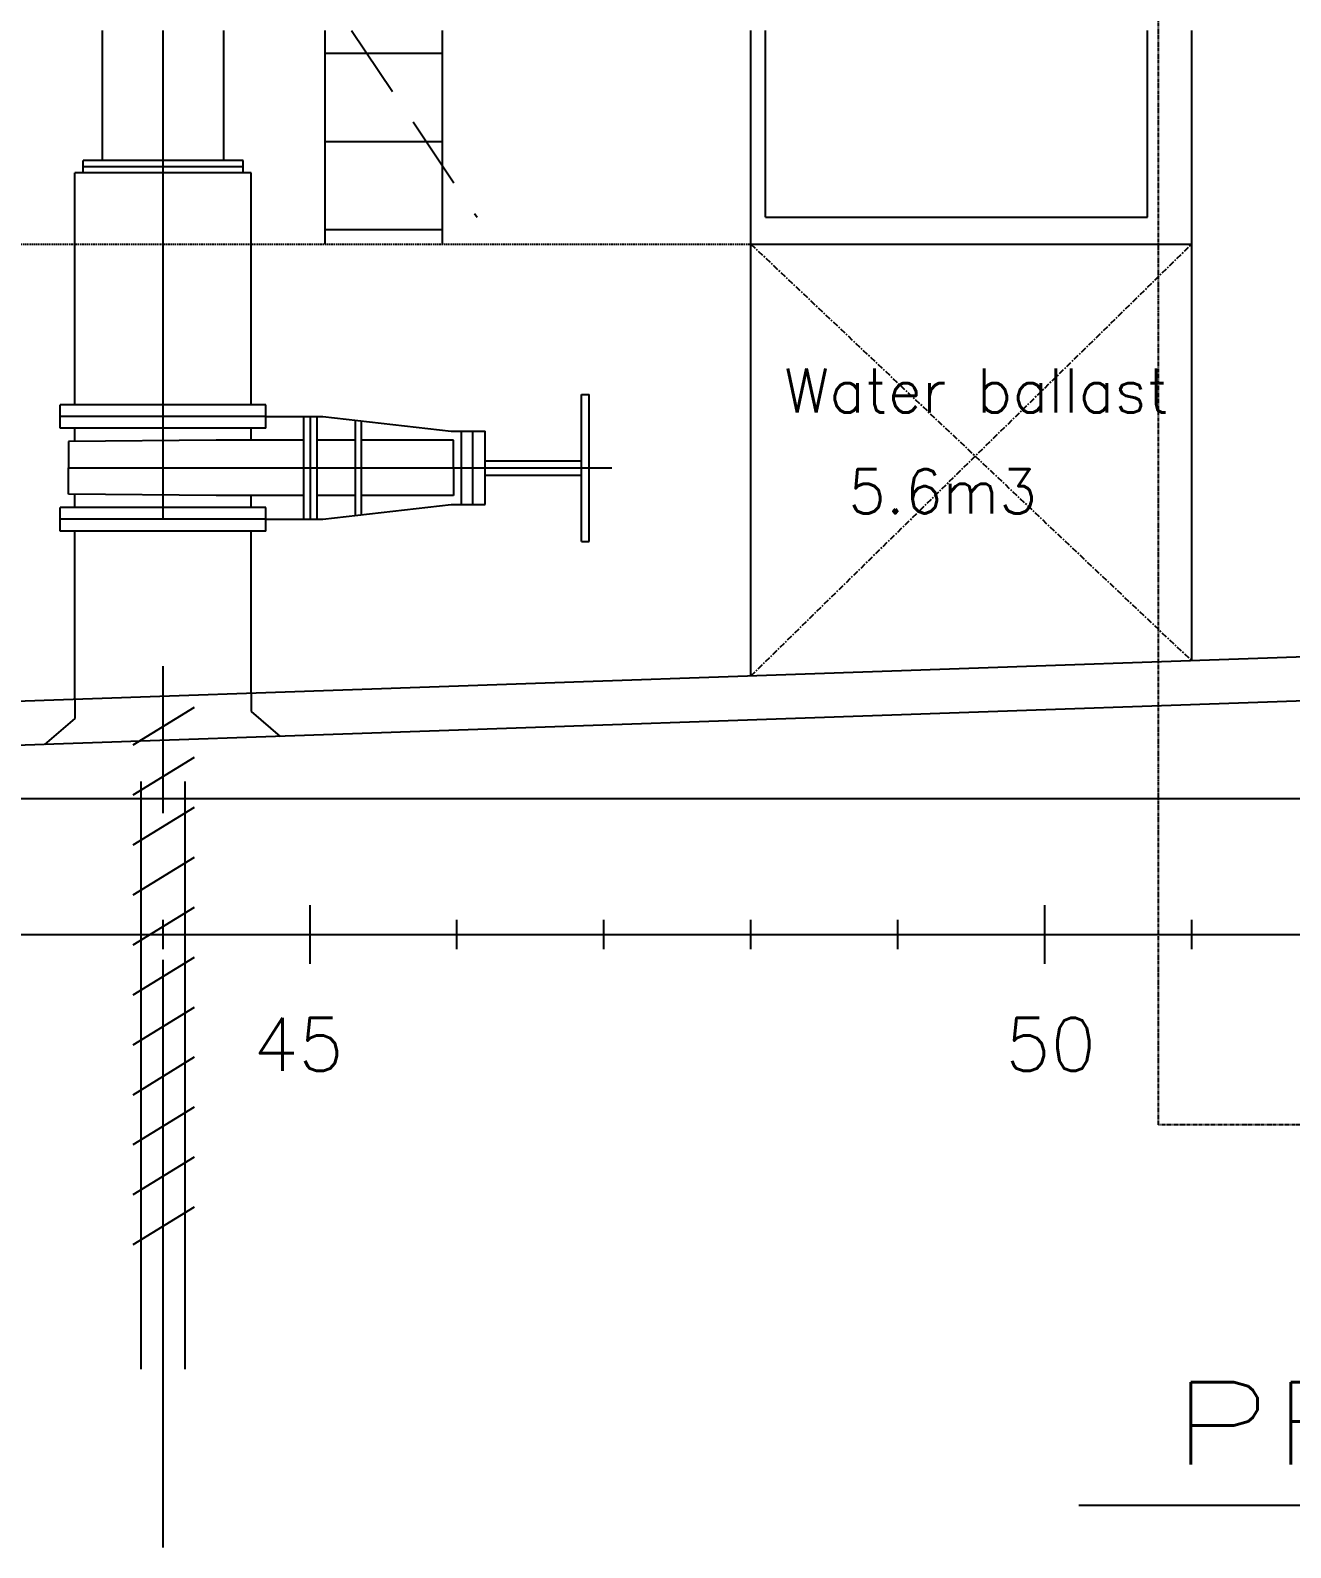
# Model space of a CAD drawing. Extents: x -79364 to 3230, y 28528 to 72157.
# Drawn here: x -46222 to -41934, y 46169 to 51332 of the extents above; entities that cross this region are included whole.
import ezdxf
from ezdxf.enums import TextEntityAlignment as Align

# ---------------------------------------------------------------- set-up
doc = ezdxf.new("R2010")
doc.units = 0
doc.header["$LTSCALE"] = 500
for name, pattern in [('CENTER', [7, 4, -1, 1, -1]), ('DASHED', [0.75, 0.5, -0.25]), ('PHANTOM', [2.1, 1.25, -0.2, 0.125, -0.2, 0.125, -0.2])]:
    doc.linetypes.add(name, pattern=pattern)
doc.layers.get('0').update_dxf_attribs({"linetype": 'CONTINUOUS'})
for name, color, linetype in [('S0CE1', 1, 'CENTER'), ('S0CO1', 1, 'CONTINUOUS'), ('S0CO3', 3, 'CONTINUOUS'), ('S0DA1', 1, 'DASHED'), ('S0PH1', 1, 'PHANTOM'), ('S0TX2', 2, 'CONTINUOUS')]:
    doc.layers.add(name, color=color, linetype=linetype)
doc.styles.add('18', font='romans', dxfattribs={"height": 180})
doc.styles.add('ROMANS', font='romans.shx', dxfattribs={"height": 200})

# ---------------------------------------------------------------- blocks, each defined once
blk = doc.blocks.new('A$C64097268')
for p, q in [((27500, -100), (27500, 100)), ((30000, -100), (30000, 100)), ((-2758.9, 0), (35128.7, 0)), ((27000, -50), (27000, 50)), ((28000, -50), (28000, 50)), ((28500, -50), (28500, 50)), ((29000, -50), (29000, 50)), ((29500, -50), (29500, 50)), ((30500, -50), (30500, 50))]:
    blk.add_line(p, q)
at = {"layer": 'S0TX2', "style": '18'}
for s, p in [('45', (27306.4, -464.2)), ('50', (29865.6, -464.2))]:
    blk.add_text(s, height=180, dxfattribs=at).set_placement(p)

msp = doc.modelspace()

# ---------------------------------------------------------------- linework, layer by layer
at = {"layer": 'S0CE1', "color": 0, "linetype": 'CENTER'}
for p, q in [((-45770.823, 46168.842), (-45770.823, 51332.23)), ((-45845.823, 46776.04), (-45845.823, 49055.47)), ((-45695.823, 46776.04), (-45695.823, 49060.605)), ((-45872.661, 48390.281), (-45663.947, 48518.668)), ((-74572.823, 48255.546), (-41439.86, 48255.546)), ((-45872.661, 47370.281), (-45663.947, 47498.668)), ((-45872.661, 47200.281), (-45663.947, 47328.668))]:
    msp.add_line(p, q, dxfattribs=at)
at = {"layer": 'S0CE1', "color": 0, "linetype": 'CENTER', "ltscale": 0.01}
for p, q in [((-43770.823, 50604.736), (-42270.823, 49187.089)), ((-43770.823, 49135.186), (-42270.823, 50604.736))]:
    msp.add_line(p, q, dxfattribs=at)
at = {"layer": 'S0CO1', "color": 0}
for p, q in [((-45977.143, 50889.589), (-45977.143, 51332.23)), ((-45564.503, 50889.589), (-45564.503, 51332.23)), ((-45220.823, 51332.23), (-45220.823, 50604.736)), ((-44820.823, 51332.23), (-44820.823, 50604.736)), ((-43720.823, 50696.369), (-43720.823, 51332.23)), ((-42420.823, 50696.369), (-42420.823, 51332.23)), ((-45220.823, 51254.264), (-44820.823, 51254.264)), ((-45220.823, 50954.264), (-44820.823, 50954.264)), ((-46043.145, 50847.025), (-46043.145, 50889.589)), ((-45498.501, 50889.589), (-46043.145, 50889.589)), ((-45498.501, 50868.307), (-46043.145, 50868.307)), ((-45498.501, 50847.025), (-45498.501, 50889.589)), ((-45470.823, 50847.025), (-46070.823, 50847.025)), ((-46070.823, 50058.307), (-46070.823, 50847.025)), ((-45470.823, 50058.307), (-45470.823, 50847.025)), ((-45220.823, 50654.264), (-44820.823, 50654.264)), ((-43720.823, 50696.369), (-42420.823, 50696.369)), ((-44346.907, 49593.307), (-44346.907, 50093.307)), ((-44346.907, 50093.307), (-44320.823, 50093.307)), ((-44320.823, 49593.307), (-44320.823, 50093.307)), ((-46120.823, 49978.307), (-46120.823, 50058.307)), ((-45420.823, 50058.307), (-46120.823, 50058.307)), ((-45420.823, 49978.307), (-45420.823, 50058.307)), ((-45420.823, 50018.307), (-46120.823, 50018.307)), ((-45420.823, 50018.307), (-45227.272, 50018.307)), ((-45291.537, 49668.307), (-45291.537, 50018.307)), ((-45268.922, 49668.307), (-45268.922, 50018.307)), ((-45246.09, 49668.307), (-45246.09, 50018.307)), ((-45227.272, 50018.307), (-44790.413, 49968.307)), ((-45115.609, 49681.087), (-45115.609, 50005.526)), ((-45095.823, 49683.352), (-45095.823, 50003.262)), ((-45420.823, 49978.307), (-46120.823, 49978.307)), ((-45590.609, 49937.834), (-46092.376, 49932.859)), ((-46092.376, 49932.859), (-46092.376, 49843.307)), ((-46070.823, 49933.073), (-46070.823, 49978.307)), ((-45291.537, 49937.834), (-45590.609, 49937.834)), ((-45470.823, 49937.834), (-45470.823, 49978.307)), ((-45115.609, 49937.834), (-45246.09, 49937.834)), ((-44782.642, 49937.834), (-45095.823, 49937.834)), ((-44790.413, 49968.307), (-44675.172, 49968.307)), ((-44782.642, 49843.307), (-44782.642, 49937.834)), ((-44755.172, 49718.307), (-44755.172, 49968.307)), ((-44716.915, 49718.307), (-44716.915, 49968.307)), ((-44675.172, 49718.307), (-44675.172, 49968.307)), ((-46092.376, 49843.307), (-44244.107, 49843.307)), ((-46092.376, 49753.754), (-46092.376, 49843.307)), ((-44782.642, 49843.307), (-44782.642, 49748.779)), ((-44675.172, 49867.642), (-44346.907, 49867.642)), ((-44675.172, 49818.971), (-44346.907, 49818.971)), ((-45590.609, 49748.779), (-46092.376, 49753.754)), ((-46070.823, 49708.307), (-46070.823, 49753.54)), ((-45291.537, 49748.779), (-45590.609, 49748.779)), ((-45470.823, 49708.307), (-45470.823, 49748.779)), ((-45115.609, 49748.779), (-45246.09, 49748.779)), ((-44782.642, 49748.779), (-45095.823, 49748.779)), ((-45420.823, 49708.307), (-46120.823, 49708.307)), ((-46120.823, 49628.307), (-46120.823, 49708.307)), ((-45420.823, 49628.307), (-45420.823, 49708.307)), ((-45227.272, 49668.307), (-44790.413, 49718.307)), ((-44790.413, 49718.307), (-44675.172, 49718.307)), ((-45420.823, 49668.307), (-46120.823, 49668.307)), ((-45420.823, 49628.307), (-46120.823, 49628.307)), ((-46070.823, 49055.601), (-46070.823, 49628.307)), ((-45470.823, 49076.362), (-45470.823, 49628.307)), ((-45420.823, 49668.307), (-45227.272, 49668.307)), ((-44346.907, 49593.307), (-44320.823, 49593.307)), ((-45872.661, 48900.281), (-45663.947, 49028.668)), ((-45872.661, 48730.281), (-45663.947, 48858.668)), ((-45872.661, 48560.281), (-45663.947, 48688.668)), ((-45872.661, 48220.281), (-45663.947, 48348.668)), ((-45872.661, 48050.281), (-45663.947, 48178.668)), ((-45872.661, 47880.281), (-45663.947, 48008.668)), ((-45872.661, 47710.281), (-45663.947, 47838.668)), ((-45872.661, 47540.281), (-45663.947, 47668.668))]:
    msp.add_line(p, q, dxfattribs=at)
at = {"layer": 'S0CO1', "color": 0, "linetype": 'Continuous'}
msp.add_line((-75348.424, 48718.23), (-36402.495, 48718.23), dxfattribs=at)
at = {"layer": 'S0CO3', "color": 0}
for p, q in [((-43770.823, 50604.736), (-43770.823, 51332.23)), ((-42270.823, 49187.089), (-42270.823, 51332.23)), ((-43770.823, 50604.736), (-42270.823, 50604.736)), ((-43770.823, 49135.186), (-43770.823, 50604.736)), ((-40889.634, 49234.881), (-54020.823, 48780.514)), ((-41498.123, 49063.736), (-54020.823, 48630.424)), ((-46070.823, 49055.601), (-46070.823, 48990.833)), ((-45470.823, 49076.362), (-45470.823, 49013.753)), ((-45470.823, 49013.753), (-45372.777, 48929.63)), ((-46070.823, 48990.833), (-46173.939, 48901.983))]:
    msp.add_line(p, q, dxfattribs=at)
at = {"layer": 'S0DA1', "color": 0, "linetype": 'DASHED'}
msp.add_line((-45129.203, 51332.23), (-44702.519, 50696.369), dxfattribs=at)
at = {"layer": 'S0DA1', "color": 0, "linetype": 'DASHED', "ltscale": 0.02}
msp.add_line((-46270.823, 50604.736), (-43770.823, 50604.736), dxfattribs=at)
at = {"layer": 'S0PH1', "color": 0, "ltscale": 0.02}
msp.add_lwpolyline([(-42384.092, 53718.723), (-38432.906, 53718.723), (-38432.906, 47607.131), (-42384.092, 47607.131)], close=True, dxfattribs=at)
at = {"layer": 'S0TX2', "color": 1}
msp.add_line((-40070.382, 46312.298), (-42654.837, 46312.298), dxfattribs=at)

# ---------------------------------------------------------------- block references
at = {"layer": 'S0CO1', "color": 0, "linetype": 'CENTER'}
msp.add_blockref('A$C64097268', (-72770.823, 48255.546), dxfattribs=at)

# ---------------------------------------------------------------- texts
at = {"layer": 'S0TX2', "color": 0, "style": '18'}
for s, p in [('Water ballast', (-43658.332, 50031.568)), ('5.6m3', (-43439.738, 49688.456))]:
    msp.add_text(s, height=150, dxfattribs=at).set_placement(p)
at = {"layer": 'S0TX2', "color": 4, "style": 'ROMANS', "width": 1.35}
msp.add_text('PROFILE', height=280, dxfattribs=at).set_placement((-41317.345, 46591.722), align=Align.MIDDLE)

doc.saveas('drawing.dxf')
